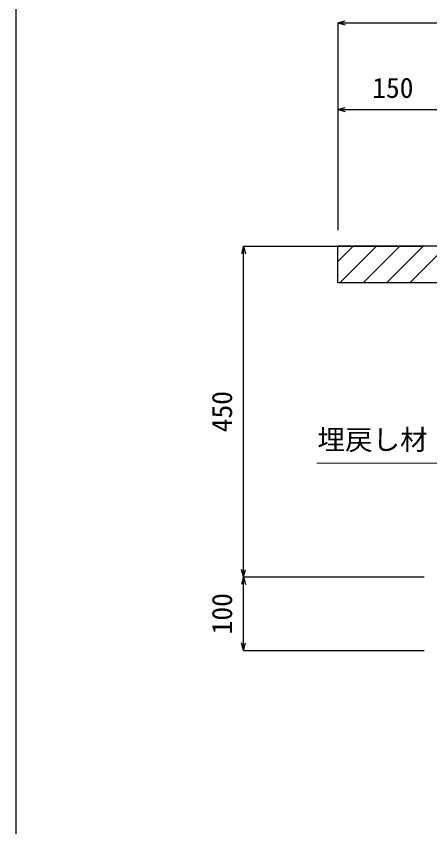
# Model space of a CAD drawing. Units: millimetres, scale not verified. Extents: x -9755 to 16726, y -7413 to 4835.
# Drawn here: x -2950 to -2387, y -5559 to -4456 of the extents above; entities that cross this region are included whole.
import ezdxf
from ezdxf.enums import TextEntityAlignment as Align

# ---------------------------------------------------------------- set-up
doc = ezdxf.new("R2010")
doc.units = ezdxf.units.MM
doc.header["$LTSCALE"] = 15
for name, color, linetype in [('0-3_鉄筋', 7, 'Continuous'), ('0-6_寸法', 4, 'Continuous'), ('0-F', 5, 'Continuous')]:
    doc.layers.add(name, color=color, linetype=linetype)
doc.layers.add('0-A', color=7, linetype='Continuous', lineweight=18)
doc.styles.add('ＭＳ ゴシック', font='')
doc.styles.get('ＭＳ ゴシック').set_extended_font_data('MS Gothic')

msp = doc.modelspace()

# ---------------------------------------------------------------- linework, layer by layer
at = {"layer": '0-3_鉄筋'}
for p, q in [((-2511.81, -4818.69), (-2511.81, -4768.69)), ((-2511.81, -4789.4), (-2491.1, -4768.69)), ((-1711.81, -4768.69), (-2511.81, -4768.69)), ((-2509.28, -4818.69), (-2459.28, -4768.69)), ((-2477.46, -4818.69), (-2427.46, -4768.69)), ((-2445.64, -4818.69), (-2395.64, -4768.69)), ((-2413.82, -4818.69), (-2363.82, -4768.69)), ((-1711.81, -4818.69), (-2511.81, -4818.69))]:
    msp.add_line(p, q, dxfattribs=at)
at = {"layer": '0-6_寸法'}
for p, q in [((-2511.81, -4464.65), (-2501.67, -4461.93)), ((-2511.81, -4464.65), (-1711.81, -4464.65)), ((-2511.81, -4464.65), (-2501.67, -4467.37)), ((-2511.81, -4464.65), (-2511.81, -4582.59)), ((-2511.81, -4582.59), (-2501.67, -4579.87)), ((-2511.81, -4582.59), (-2361.81, -4582.59)), ((-2511.81, -4582.59), (-2501.67, -4585.31)), ((-2511.81, -4582.59), (-2511.81, -4746.94)), ((-2640.21, -4768.69), (-2642.93, -4778.83)), ((-2640.21, -5218.69), (-2640.21, -4768.69)), ((-2640.21, -4768.69), (-2637.49, -4778.83)), ((-2640.21, -4768.69), (-2394.42, -4768.69)), ((-2640.21, -5218.69), (-2642.93, -5208.55)), ((-2640.21, -5218.69), (-2637.49, -5208.55)), ((-2640.21, -5218.69), (-2642.93, -5228.83)), ((-2640.21, -5318.69), (-2640.21, -5218.69)), ((-2640.21, -5218.69), (-2637.49, -5228.83)), ((-2640.21, -5218.69), (-2394.42, -5218.69)), ((-2640.21, -5318.69), (-2642.93, -5308.55)), ((-2640.21, -5318.69), (-2637.49, -5308.55)), ((-2640.21, -5318.69), (-2394.42, -5318.69))]:
    msp.add_line(p, q, dxfattribs=at)
at = {"layer": '0-A'}
msp.add_lwpolyline([(-2540.31, -5063.92), (-2340.44, -5063.92), (-2350.58, -5066.64)], dxfattribs=at)
at = {"layer": '0-F'}
msp.add_lwpolyline([(-2950, -3357.79), (2950, -3357.79), (2950, -7412.79), (-2950, -7412.79)], close=True, dxfattribs=at)

# ---------------------------------------------------------------- texts
at = {"layer": '0-6_寸法', "style": 'ＭＳ ゴシック'}
msp.add_text('150', height=27.49, dxfattribs=at).set_placement((-2464.93, -4575.09), align=Align.BOTTOM_LEFT)
for s, p in [('450', (-2647.71, -5021.82)), ('100', (-2647.71, -5296.82))]:
    msp.add_text(s, height=27.49, rotation=90, dxfattribs=at).set_placement(p, align=Align.BOTTOM_LEFT)
at = {"layer": '0-A', "color": 4, "style": 'ＭＳ ゴシック'}
msp.add_text('埋戻し材', height=27.49, dxfattribs=at).set_placement((-2539.54, -5053.93), align=Align.BOTTOM_LEFT)

doc.saveas('drawing.dxf')
